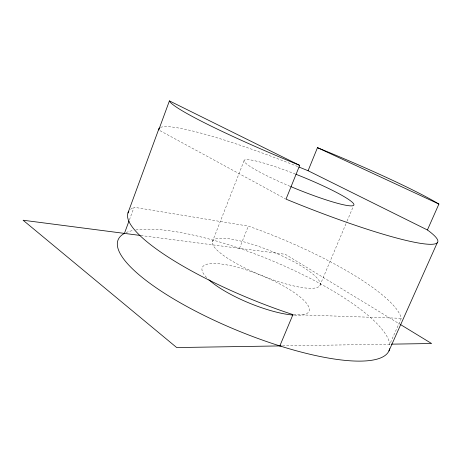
<?xml version="1.0" encoding="UTF-8"?>
<svg xmlns="http://www.w3.org/2000/svg" width="462" height="462" viewBox="0 0 462 462"><rect width="100%" height="100%" fill="white"/><g stroke="black" fill="none" stroke-linecap="round" stroke-linejoin="round"><path stroke-width="0.35" stroke-dasharray="2.31 1.73" d="M129.435 219.82L134.067 207.247L248.337 226.114A147.366 33.697 22.2 0 1 401.322 318.324L389.784 344.178M212.353 241.793L244.063 160.689M239.483 248.342L248.337 226.114M319.935 285.412A58.068 13.08 22.2 0 0 244.71 242.088A58.068 13.08 22.2 0 0 234.17 262.254A58.068 13.08 22.2 0 0 319.935 285.412L346.829 221.708M347.112 221.044L353.274 206.445M282.542 345.876L391.268 344.155M293.659 314.634L401.322 318.324M140.87 235.528L285.279 254.291L399.728 324.087M159.985 130.665L285.377 198.804M126.062 232.605A146.379 38.86 22.2 0 1 133.478 230.388M135.776 229.989A146.379 38.86 22.2 0 1 288.802 268.018A146.379 38.86 22.2 0 1 389.94 346.05M130.602 209.326A147.366 33.697 22.2 0 1 134.067 207.247M160.441 127.454A150.416 17.325 22.1 0 1 297.69 166.539M290.084 186.313A59.234 6.716 22.1 0 1 244.121 160.458A59.234 6.716 22.1 0 1 295.224 174.001M206.653 277.627A57.692 15.09 22.2 0 1 227.76 265.061A57.692 15.09 22.2 0 1 297.788 295.172A57.692 15.09 22.2 0 1 293.896 315.142"/><path stroke-width="0.69" d="M127.957 212.976L158.83 128.944M427.419 229.972L308.085 170.738L317.481 147.667A151.461 11.556 22.1 0 1 438.9 204.06L427.419 229.972A150.416 17.325 22.1 0 1 286.013 199.145L299.688 165.373L169.41 100.889L158.72 129.978A150.416 17.325 22.1 0 1 159.407 128.107M129.031 220.905L124.434 233.397A146.379 38.86 22.2 0 0 227.489 326.299A146.379 38.86 22.2 0 0 389.697 348.654M279.839 345.917L292.943 314.605A147.366 33.697 22.2 0 1 128.863 211.215M388.923 350.953L437.456 242.296M281.277 345.899L176.703 347.557L23.1 220.23L140.257 235.453M391.268 344.155L431.589 343.514L400.34 324.457M317.481 147.667L438.9 204.06M299.688 165.373A151.461 11.556 22.1 0 1 169.41 100.889M299.001 167.059A150.416 17.325 22.1 0 1 308.085 170.738M295.882 174.255A59.234 6.716 22.1 0 1 353.898 205.007A59.234 6.716 22.1 0 1 290.748 186.59M293.179 315.084A57.692 15.09 22.2 0 1 208.911 279.822"/></g></svg>
